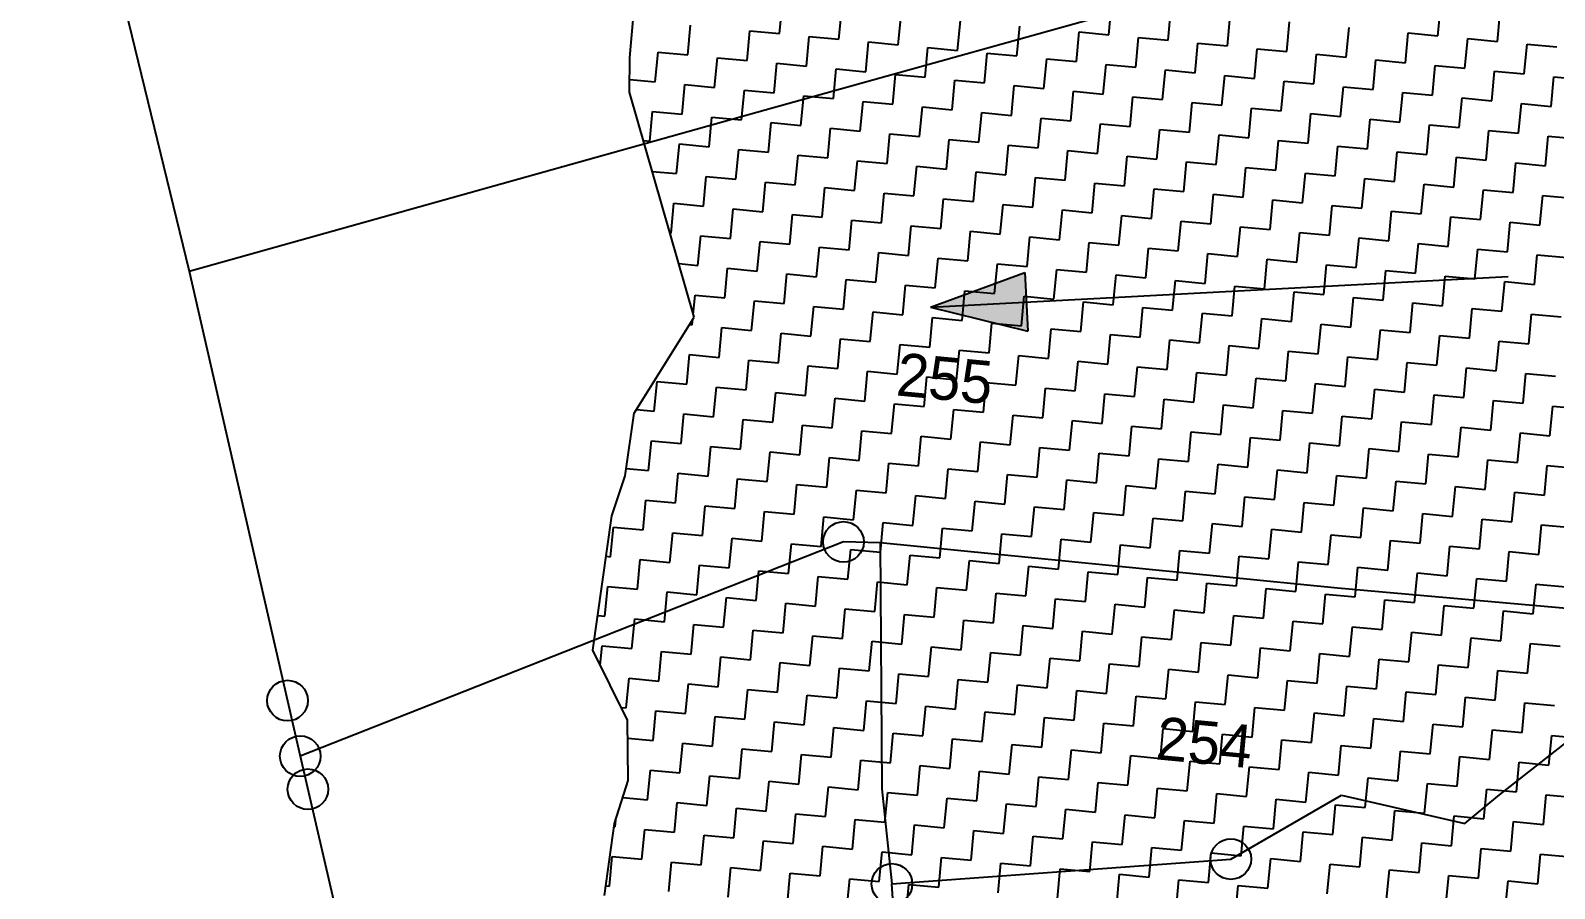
# Model space of a CAD drawing. Header units: metres. Extents: x 279090 to 282389, y 2073542 to 2078104.
# Drawn here: x 279219 to 279539.4, y 2077123.9 to 2077304.3 of the extents above; entities that cross this region are included whole.
import ezdxf
from ezdxf.enums import TextEntityAlignment as Align

# ---------------------------------------------------------------- set-up
doc = ezdxf.new("R2010")
doc.units = ezdxf.units.M
doc.header["$LTSCALE"] = 0.3
doc.header["$MEASUREMENT"] = 0
for name, color, linetype in [('POLY_HATCH', 12, 'Continuous'), ('POLY_PARCEL', 6, 'Continuous'), ('TEXT_PARCEL', 7, 'Continuous'), ('V_BOUND_LINE', 7, 'Continuous')]:
    doc.layers.add(name, color=color, linetype=linetype)
doc.styles.add('TEXT_MAP', font='', dxfattribs={"height": 1.8})
doc.styles.get('TEXT_MAP').set_extended_font_data('Kruti Dev 050')

msp = doc.modelspace()

# ---------------------------------------------------------------- hatches: boundary and pattern name
h = msp.add_hatch(color=256)
h.paths.add_polyline_path([(279428.35, 2077247.22), (279428.03, 2077253.38), (279408.19, 2077246.15)])
h.paths.add_polyline_path([(279408.19, 2077246.15), (279428.68, 2077241.05), (279428.35, 2077247.22)])

# ---------------------------------------------------------------- linework, layer by layer
for points in [[(279408.19, 2077246.15), (279428.03, 2077253.38)], [(279408.19, 2077246.15), (279529.65, 2077252.56)], [(279428.03, 2077253.38), (279428.68, 2077241.05)], [(279408.19, 2077246.15), (279428.68, 2077241.05)]]:
    msp.add_lwpolyline(points)
for centre in [(279389.9, 2077196.78), (279273.01, 2077163.43), (279275.69, 2077151.76), (279277.3, 2077144.8), (279471.34, 2077130.13), (279400.1, 2077124.9)]:
    msp.add_circle(centre, 4.27)
at = {"layer": 'POLY_HATCH', "linetype": 'Continuous'}
for p, q in [((279376.48, 2077303.62), (279377.06, 2077309.86)), ((279388.95, 2077302.45), (279389.54, 2077308.69)), ((279445.7, 2077303.39), (279446.28, 2077309.63)), ((279458.17, 2077302.22), (279458.76, 2077308.46)), ((279514.91, 2077303.16), (279515.5, 2077309.4)), ((279357.17, 2077299.15), (279357.76, 2077305.39)), ((279401.43, 2077301.27), (279402.02, 2077307.51)), ((279413.91, 2077300.09), (279414.5, 2077306.33)), ((279426.39, 2077298.92), (279426.98, 2077305.16)), ((279470.65, 2077301.04), (279471.24, 2077307.28)), ((279483.13, 2077299.86), (279483.72, 2077306.1)), ((279527.39, 2077301.99), (279527.98, 2077308.23)), ((279369.65, 2077297.97), (279370.24, 2077304.21)), ((279370.24, 2077304.21), (279376.48, 2077303.62)), ((279382.13, 2077296.8), (279382.72, 2077303.03)), ((279382.72, 2077303.03), (279388.95, 2077302.45)), ((279394.61, 2077295.62), (279395.19, 2077301.86)), ((279395.19, 2077301.86), (279401.43, 2077301.27)), ((279438.87, 2077297.74), (279439.46, 2077303.98)), ((279439.46, 2077303.98), (279445.7, 2077303.39)), ((279451.35, 2077296.57), (279451.93, 2077302.81)), ((279451.93, 2077302.81), (279458.17, 2077302.22)), ((279495.61, 2077298.69), (279496.2, 2077304.93)), ((279508.09, 2077297.51), (279508.67, 2077303.75)), ((279508.67, 2077303.75), (279514.91, 2077303.16)), ((279520.57, 2077296.34), (279521.15, 2077302.58)), ((279521.15, 2077302.58), (279527.39, 2077301.99)), ((279350.34, 2077293.5), (279350.93, 2077299.74)), ((279350.93, 2077299.74), (279357.17, 2077299.15)), ((279407.08, 2077294.44), (279407.67, 2077300.68)), ((279407.67, 2077300.68), (279413.91, 2077300.09)), ((279419.56, 2077293.27), (279420.15, 2077299.51)), ((279420.15, 2077299.51), (279426.39, 2077298.92)), ((279463.82, 2077295.39), (279464.41, 2077301.63)), ((279464.41, 2077301.63), (279470.65, 2077301.04)), ((279476.3, 2077294.21), (279476.89, 2077300.45)), ((279476.89, 2077300.45), (279483.13, 2077299.86)), ((279488.78, 2077293.04), (279489.37, 2077299.28)), ((279489.37, 2077299.28), (279495.61, 2077298.69)), ((279533.04, 2077295.16), (279533.63, 2077301.4)), ((279533.63, 2077301.4), (279539.87, 2077300.81)), ((279362.82, 2077292.32), (279363.41, 2077298.56)), ((279363.41, 2077298.56), (279369.65, 2077297.97)), ((279375.3, 2077291.14), (279375.89, 2077297.38)), ((279375.89, 2077297.38), (279382.13, 2077296.8)), ((279387.78, 2077289.97), (279388.37, 2077296.21)), ((279388.37, 2077296.21), (279394.61, 2077295.62)), ((279432.04, 2077292.09), (279432.63, 2077298.33)), ((279432.63, 2077298.33), (279438.87, 2077297.74)), ((279444.52, 2077290.91), (279445.11, 2077297.15)), ((279445.11, 2077297.15), (279451.35, 2077296.57)), ((279457, 2077289.74), (279457.59, 2077295.98)), ((279457.59, 2077295.98), (279463.82, 2077295.39)), ((279501.26, 2077291.86), (279501.85, 2077298.1)), ((279501.85, 2077298.1), (279508.09, 2077297.51)), ((279513.74, 2077290.68), (279514.33, 2077296.92)), ((279514.33, 2077296.92), (279520.57, 2077296.34)), ((279526.22, 2077289.51), (279526.8, 2077295.75)), ((279526.8, 2077295.75), (279533.04, 2077295.16)), ((279344.95, 2077294.01), (279350.34, 2077293.5)), ((279355.99, 2077286.67), (279356.58, 2077292.91)), ((279356.58, 2077292.91), (279362.82, 2077292.32)), ((279400.26, 2077288.79), (279400.84, 2077295.03)), ((279400.84, 2077295.03), (279407.08, 2077294.44)), ((279412.73, 2077287.62), (279413.32, 2077293.86)), ((279413.32, 2077293.86), (279419.56, 2077293.27)), ((279425.21, 2077286.44), (279425.8, 2077292.68)), ((279425.8, 2077292.68), (279432.04, 2077292.09)), ((279469.48, 2077288.56), (279470.06, 2077294.8)), ((279470.06, 2077294.8), (279476.3, 2077294.21)), ((279481.95, 2077287.39), (279482.54, 2077293.63)), ((279482.54, 2077293.63), (279488.78, 2077293.04)), ((279494.43, 2077286.21), (279495.02, 2077292.45)), ((279495.02, 2077292.45), (279501.26, 2077291.86)), ((279538.69, 2077288.33), (279539.28, 2077294.57)), ((279539.28, 2077294.57), (279545.52, 2077293.98)), ((279368.47, 2077285.49), (279369.06, 2077291.73)), ((279369.06, 2077291.73), (279375.3, 2077291.14)), ((279380.95, 2077284.32), (279381.54, 2077290.56)), ((279381.54, 2077290.56), (279387.78, 2077289.97)), ((279393.43, 2077283.14), (279394.02, 2077289.38)), ((279394.02, 2077289.38), (279400.26, 2077288.79)), ((279437.69, 2077285.26), (279438.28, 2077291.5)), ((279438.28, 2077291.5), (279444.52, 2077290.91)), ((279450.17, 2077284.09), (279450.76, 2077290.33)), ((279450.76, 2077290.33), (279457, 2077289.74)), ((279462.65, 2077282.91), (279463.24, 2077289.15)), ((279463.24, 2077289.15), (279469.48, 2077288.56)), ((279506.91, 2077285.03), (279507.5, 2077291.27)), ((279507.5, 2077291.27), (279513.74, 2077290.68)), ((279519.39, 2077283.86), (279519.98, 2077290.1)), ((279519.98, 2077290.1), (279526.22, 2077289.51)), ((279349.17, 2077281.02), (279349.76, 2077287.26)), ((279349.76, 2077287.26), (279355.99, 2077286.67)), ((279361.65, 2077279.84), (279362.23, 2077286.08)), ((279362.23, 2077286.08), (279368.47, 2077285.49)), ((279405.91, 2077281.97), (279406.5, 2077288.2)), ((279406.5, 2077288.2), (279412.73, 2077287.62)), ((279418.39, 2077280.79), (279418.97, 2077287.03)), ((279418.97, 2077287.03), (279425.21, 2077286.44)), ((279430.86, 2077279.61), (279431.45, 2077285.85)), ((279431.45, 2077285.85), (279437.69, 2077285.26)), ((279475.13, 2077281.74), (279475.71, 2077287.97)), ((279475.71, 2077287.97), (279481.95, 2077287.39)), ((279487.6, 2077280.56), (279488.19, 2077286.8)), ((279488.19, 2077286.8), (279494.43, 2077286.21)), ((279531.87, 2077282.68), (279532.46, 2077288.92)), ((279532.46, 2077288.92), (279538.69, 2077288.33)), ((279374.12, 2077278.67), (279374.71, 2077284.91)), ((279374.71, 2077284.91), (279380.95, 2077284.32)), ((279386.6, 2077277.49), (279387.19, 2077283.73)), ((279387.19, 2077283.73), (279393.43, 2077283.14)), ((279443.34, 2077278.44), (279443.93, 2077284.68)), ((279443.93, 2077284.68), (279450.17, 2077284.09)), ((279455.82, 2077277.26), (279456.41, 2077283.5)), ((279456.41, 2077283.5), (279462.65, 2077282.91)), ((279500.08, 2077279.38), (279500.67, 2077285.62)), ((279500.67, 2077285.62), (279506.91, 2077285.03)), ((279512.56, 2077278.21), (279513.15, 2077284.45)), ((279513.15, 2077284.45), (279519.39, 2077283.86)), ((279525.04, 2077277.03), (279525.63, 2077283.27)), ((279525.63, 2077283.27), (279531.87, 2077282.68)), ((279347.84, 2077281.14), (279349.17, 2077281.02)), ((279354.82, 2077274.19), (279355.41, 2077280.43)), ((279355.41, 2077280.43), (279361.65, 2077279.84)), ((279399.08, 2077276.31), (279399.67, 2077282.55)), ((279399.67, 2077282.55), (279405.91, 2077281.97)), ((279411.56, 2077275.14), (279412.15, 2077281.38)), ((279412.15, 2077281.38), (279418.39, 2077280.79)), ((279424.04, 2077273.96), (279424.63, 2077280.2)), ((279424.63, 2077280.2), (279430.86, 2077279.61)), ((279468.3, 2077276.08), (279468.89, 2077282.32)), ((279468.89, 2077282.32), (279475.13, 2077281.74)), ((279480.78, 2077274.91), (279481.37, 2077281.15)), ((279481.37, 2077281.15), (279487.6, 2077280.56)), ((279493.26, 2077273.73), (279493.84, 2077279.97)), ((279493.84, 2077279.97), (279500.08, 2077279.38)), ((279537.52, 2077275.85), (279538.11, 2077282.09)), ((279538.11, 2077282.09), (279544.35, 2077281.51)), ((279367.3, 2077273.02), (279367.88, 2077279.25)), ((279367.88, 2077279.25), (279374.12, 2077278.67)), ((279379.77, 2077271.84), (279380.36, 2077278.08)), ((279380.36, 2077278.08), (279386.6, 2077277.49)), ((279392.25, 2077270.66), (279392.84, 2077276.9)), ((279392.84, 2077276.9), (279399.08, 2077276.31)), ((279436.52, 2077272.79), (279437.1, 2077279.02)), ((279437.1, 2077279.02), (279443.34, 2077278.44)), ((279448.99, 2077271.61), (279449.58, 2077277.85)), ((279449.58, 2077277.85), (279455.82, 2077277.26)), ((279461.47, 2077270.43), (279462.06, 2077276.67)), ((279462.06, 2077276.67), (279468.3, 2077276.08)), ((279505.73, 2077272.56), (279506.32, 2077278.79)), ((279506.32, 2077278.79), (279512.56, 2077278.21)), ((279518.21, 2077271.38), (279518.8, 2077277.62)), ((279518.8, 2077277.62), (279525.04, 2077277.03)), ((279530.69, 2077270.2), (279531.28, 2077276.44)), ((279531.28, 2077276.44), (279537.52, 2077275.85)), ((279349.7, 2077274.67), (279354.82, 2077274.19)), ((279360.47, 2077267.36), (279361.06, 2077273.6)), ((279361.06, 2077273.6), (279367.3, 2077273.02)), ((279404.73, 2077269.49), (279405.32, 2077275.73)), ((279405.32, 2077275.73), (279411.56, 2077275.14)), ((279417.21, 2077268.31), (279417.8, 2077274.55)), ((279417.8, 2077274.55), (279424.04, 2077273.96)), ((279429.69, 2077267.13), (279430.28, 2077273.37)), ((279430.28, 2077273.37), (279436.52, 2077272.79)), ((279473.95, 2077269.26), (279474.54, 2077275.5)), ((279474.54, 2077275.5), (279480.78, 2077274.91)), ((279486.43, 2077268.08), (279487.02, 2077274.32)), ((279487.02, 2077274.32), (279493.26, 2077273.73)), ((279498.91, 2077266.9), (279499.5, 2077273.14)), ((279499.5, 2077273.14), (279505.73, 2077272.56)), ((279372.95, 2077266.19), (279373.54, 2077272.43)), ((279373.54, 2077272.43), (279379.77, 2077271.84)), ((279385.43, 2077265.01), (279386.01, 2077271.25)), ((279386.01, 2077271.25), (279392.25, 2077270.66)), ((279397.9, 2077263.84), (279398.49, 2077270.07)), ((279398.49, 2077270.07), (279404.73, 2077269.49)), ((279442.17, 2077265.96), (279442.75, 2077272.2)), ((279442.75, 2077272.2), (279448.99, 2077271.61)), ((279454.64, 2077264.78), (279455.23, 2077271.02)), ((279455.23, 2077271.02), (279461.47, 2077270.43)), ((279467.12, 2077263.61), (279467.71, 2077269.84)), ((279467.71, 2077269.84), (279473.95, 2077269.26)), ((279511.39, 2077265.73), (279511.97, 2077271.97)), ((279511.97, 2077271.97), (279518.21, 2077271.38)), ((279523.86, 2077264.55), (279524.45, 2077270.79)), ((279524.45, 2077270.79), (279530.69, 2077270.2)), ((279353.64, 2077261.71), (279354.23, 2077267.95)), ((279354.23, 2077267.95), (279360.47, 2077267.36)), ((279366.12, 2077260.54), (279366.71, 2077266.78)), ((279366.71, 2077266.78), (279372.95, 2077266.19)), ((279410.38, 2077262.66), (279410.97, 2077268.9)), ((279410.97, 2077268.9), (279417.21, 2077268.31)), ((279422.86, 2077261.48), (279423.45, 2077267.72)), ((279423.45, 2077267.72), (279429.69, 2077267.13)), ((279479.6, 2077262.43), (279480.19, 2077268.67)), ((279480.19, 2077268.67), (279486.43, 2077268.08)), ((279492.08, 2077261.25), (279492.67, 2077267.49)), ((279492.67, 2077267.49), (279498.91, 2077266.9)), ((279536.34, 2077263.38), (279536.93, 2077269.61)), ((279536.93, 2077269.61), (279543.17, 2077269.03)), ((279378.6, 2077259.36), (279379.19, 2077265.6)), ((279379.19, 2077265.6), (279385.43, 2077265.01)), ((279391.08, 2077258.18), (279391.66, 2077264.42)), ((279391.66, 2077264.42), (279397.9, 2077263.84)), ((279435.34, 2077260.31), (279435.93, 2077266.55)), ((279435.93, 2077266.55), (279442.17, 2077265.96)), ((279447.82, 2077259.13), (279448.41, 2077265.37)), ((279448.41, 2077265.37), (279454.64, 2077264.78)), ((279460.3, 2077257.95), (279460.88, 2077264.19)), ((279460.88, 2077264.19), (279467.12, 2077263.61)), ((279504.56, 2077260.08), (279505.15, 2077266.32)), ((279505.15, 2077266.32), (279511.39, 2077265.73)), ((279517.04, 2077258.9), (279517.62, 2077265.14)), ((279517.62, 2077265.14), (279523.86, 2077264.55)), ((279529.51, 2077257.72), (279530.1, 2077263.96)), ((279530.1, 2077263.96), (279536.34, 2077263.38)), ((279353.4, 2077261.74), (279353.64, 2077261.71)), ((279359.29, 2077254.89), (279359.88, 2077261.13)), ((279359.88, 2077261.13), (279366.12, 2077260.54)), ((279403.56, 2077257.01), (279404.14, 2077263.25)), ((279404.14, 2077263.25), (279410.38, 2077262.66)), ((279416.03, 2077255.83), (279416.62, 2077262.07)), ((279416.62, 2077262.07), (279422.86, 2077261.48)), ((279428.51, 2077254.66), (279429.1, 2077260.9)), ((279429.1, 2077260.9), (279435.34, 2077260.31)), ((279472.77, 2077256.78), (279473.36, 2077263.02)), ((279473.36, 2077263.02), (279479.6, 2077262.43)), ((279485.25, 2077255.6), (279485.84, 2077261.84)), ((279485.84, 2077261.84), (279492.08, 2077261.25)), ((279497.73, 2077254.43), (279498.32, 2077260.67)), ((279498.32, 2077260.67), (279504.56, 2077260.08)), ((279371.77, 2077253.71), (279372.36, 2077259.95)), ((279372.36, 2077259.95), (279378.6, 2077259.36)), ((279384.25, 2077252.53), (279384.84, 2077258.77)), ((279384.84, 2077258.77), (279391.08, 2077258.18)), ((279396.73, 2077251.36), (279397.32, 2077257.6)), ((279397.32, 2077257.6), (279403.56, 2077257.01)), ((279440.99, 2077253.48), (279441.58, 2077259.72)), ((279441.58, 2077259.72), (279447.82, 2077259.13)), ((279453.47, 2077252.3), (279454.06, 2077258.54)), ((279454.06, 2077258.54), (279460.3, 2077257.95)), ((279465.95, 2077251.13), (279466.54, 2077257.37)), ((279466.54, 2077257.37), (279472.77, 2077256.78)), ((279510.21, 2077253.25), (279510.8, 2077259.49)), ((279510.8, 2077259.49), (279517.04, 2077258.9)), ((279522.69, 2077252.07), (279523.28, 2077258.31)), ((279523.28, 2077258.31), (279529.51, 2077257.72)), ((279535.17, 2077250.9), (279535.75, 2077257.14)), ((279535.75, 2077257.14), (279541.99, 2077256.55)), ((279355.26, 2077255.27), (279359.29, 2077254.89)), ((279364.94, 2077248.06), (279365.53, 2077254.3)), ((279365.53, 2077254.3), (279371.77, 2077253.71)), ((279409.21, 2077250.18), (279409.79, 2077256.42)), ((279409.79, 2077256.42), (279416.03, 2077255.83)), ((279421.68, 2077249), (279422.27, 2077255.24)), ((279422.27, 2077255.24), (279428.51, 2077254.66)), ((279434.16, 2077247.83), (279434.75, 2077254.07)), ((279434.75, 2077254.07), (279440.99, 2077253.48)), ((279478.43, 2077249.95), (279479.01, 2077256.19)), ((279479.01, 2077256.19), (279485.25, 2077255.6)), ((279490.9, 2077248.77), (279491.49, 2077255.01)), ((279491.49, 2077255.01), (279497.73, 2077254.43)), ((279503.38, 2077247.6), (279503.97, 2077253.84)), ((279503.97, 2077253.84), (279510.21, 2077253.25)), ((279377.42, 2077246.88), (279378.01, 2077253.12)), ((279378.01, 2077253.12), (279384.25, 2077252.53)), ((279389.9, 2077245.71), (279390.49, 2077251.95)), ((279390.49, 2077251.95), (279396.73, 2077251.36)), ((279402.38, 2077244.53), (279402.97, 2077250.77)), ((279402.97, 2077250.77), (279409.21, 2077250.18)), ((279446.64, 2077246.65), (279447.23, 2077252.89)), ((279447.23, 2077252.89), (279453.47, 2077252.3)), ((279459.12, 2077245.48), (279459.71, 2077251.72)), ((279459.71, 2077251.72), (279465.95, 2077251.13)), ((279515.86, 2077246.42), (279516.45, 2077252.66)), ((279516.45, 2077252.66), (279522.69, 2077252.07)), ((279528.34, 2077245.25), (279528.93, 2077251.49)), ((279528.93, 2077251.49), (279535.17, 2077250.9)), ((279358.32, 2077244.57), (279358.7, 2077248.65)), ((279358.7, 2077248.65), (279364.94, 2077248.06)), ((279370.6, 2077241.23), (279371.18, 2077247.47)), ((279371.18, 2077247.47), (279377.42, 2077246.88)), ((279414.86, 2077243.35), (279415.45, 2077249.59)), ((279415.45, 2077249.59), (279421.68, 2077249)), ((279427.34, 2077242.18), (279427.92, 2077248.42)), ((279427.92, 2077248.42), (279434.16, 2077247.83)), ((279471.6, 2077244.3), (279472.19, 2077250.54)), ((279472.19, 2077250.54), (279478.43, 2077249.95)), ((279484.08, 2077243.12), (279484.66, 2077249.36)), ((279484.66, 2077249.36), (279490.9, 2077248.77)), ((279496.55, 2077241.95), (279497.14, 2077248.19)), ((279497.14, 2077248.19), (279503.38, 2077247.6)), ((279383.07, 2077240.06), (279383.66, 2077246.29)), ((279383.66, 2077246.29), (279389.9, 2077245.71)), ((279395.55, 2077238.88), (279396.14, 2077245.12)), ((279396.14, 2077245.12), (279402.38, 2077244.53)), ((279439.81, 2077241), (279440.4, 2077247.24)), ((279440.4, 2077247.24), (279446.64, 2077246.65)), ((279452.29, 2077239.83), (279452.88, 2077246.06)), ((279452.88, 2077246.06), (279459.12, 2077245.48)), ((279464.77, 2077238.65), (279465.36, 2077244.89)), ((279465.36, 2077244.89), (279471.6, 2077244.3)), ((279509.03, 2077240.77), (279509.62, 2077247.01)), ((279509.62, 2077247.01), (279515.86, 2077246.42)), ((279521.51, 2077239.6), (279522.1, 2077245.83)), ((279522.1, 2077245.83), (279528.34, 2077245.25)), ((279533.99, 2077238.42), (279534.58, 2077244.66)), ((279534.58, 2077244.66), (279540.82, 2077244.07)), ((279357.52, 2077242.46), (279358.12, 2077242.41)), ((279358.12, 2077242.41), (279358.23, 2077243.6)), ((279363.77, 2077235.58), (279364.36, 2077241.82)), ((279364.36, 2077241.82), (279370.6, 2077241.23)), ((279408.03, 2077237.7), (279408.62, 2077243.94)), ((279408.62, 2077243.94), (279414.86, 2077243.35)), ((279420.51, 2077236.53), (279421.1, 2077242.77)), ((279421.1, 2077242.77), (279427.34, 2077242.18)), ((279432.99, 2077235.35), (279433.57, 2077241.59)), ((279433.57, 2077241.59), (279439.81, 2077241)), ((279477.25, 2077237.47), (279477.84, 2077243.71)), ((279477.84, 2077243.71), (279484.08, 2077243.12)), ((279489.73, 2077236.3), (279490.32, 2077242.54)), ((279490.32, 2077242.54), (279496.55, 2077241.95)), ((279502.21, 2077235.12), (279502.79, 2077241.36)), ((279502.79, 2077241.36), (279509.03, 2077240.77)), ((279376.25, 2077234.4), (279376.83, 2077240.64)), ((279376.83, 2077240.64), (279383.07, 2077240.06)), ((279388.72, 2077233.23), (279389.31, 2077239.47)), ((279389.31, 2077239.47), (279395.55, 2077238.88)), ((279401.2, 2077232.05), (279401.79, 2077238.29)), ((279401.79, 2077238.29), (279408.03, 2077237.7)), ((279445.47, 2077234.17), (279446.05, 2077240.41)), ((279446.05, 2077240.41), (279452.29, 2077239.83)), ((279457.94, 2077233), (279458.53, 2077239.24)), ((279458.53, 2077239.24), (279464.77, 2077238.65)), ((279470.42, 2077231.82), (279471.01, 2077238.06)), ((279471.01, 2077238.06), (279477.25, 2077237.47)), ((279514.68, 2077233.94), (279515.27, 2077240.18)), ((279515.27, 2077240.18), (279521.51, 2077239.6)), ((279527.16, 2077232.77), (279527.75, 2077239.01)), ((279527.75, 2077239.01), (279533.99, 2077238.42)), ((279356.94, 2077229.93), (279357.53, 2077236.17)), ((279357.53, 2077236.17), (279363.77, 2077235.58)), ((279369.42, 2077228.75), (279370.01, 2077234.99)), ((279370.01, 2077234.99), (279376.25, 2077234.4)), ((279413.68, 2077230.88), (279414.27, 2077237.11)), ((279414.27, 2077237.11), (279420.51, 2077236.53)), ((279426.16, 2077229.7), (279426.75, 2077235.94)), ((279426.75, 2077235.94), (279432.99, 2077235.35)), ((279438.64, 2077228.52), (279439.23, 2077234.76)), ((279439.23, 2077234.76), (279445.47, 2077234.17)), ((279482.9, 2077230.65), (279483.49, 2077236.88)), ((279483.49, 2077236.88), (279489.73, 2077236.3)), ((279495.38, 2077229.47), (279495.97, 2077235.71)), ((279495.97, 2077235.71), (279502.21, 2077235.12)), ((279381.9, 2077227.58), (279382.49, 2077233.82)), ((279382.49, 2077233.82), (279388.72, 2077233.23)), ((279394.38, 2077226.4), (279394.96, 2077232.64)), ((279394.96, 2077232.64), (279401.2, 2077232.05)), ((279406.85, 2077225.22), (279407.44, 2077231.46)), ((279407.44, 2077231.46), (279413.68, 2077230.88)), ((279451.12, 2077227.35), (279451.7, 2077233.59)), ((279451.7, 2077233.59), (279457.94, 2077233)), ((279463.59, 2077226.17), (279464.18, 2077232.41)), ((279464.18, 2077232.41), (279470.42, 2077231.82)), ((279507.86, 2077228.29), (279508.44, 2077234.53)), ((279508.44, 2077234.53), (279514.68, 2077233.94)), ((279520.34, 2077227.12), (279520.92, 2077233.36)), ((279520.92, 2077233.36), (279527.16, 2077232.77)), ((279532.81, 2077225.94), (279533.4, 2077232.18)), ((279533.4, 2077232.18), (279539.64, 2077231.59)), ((279350.11, 2077224.28), (279350.7, 2077230.52)), ((279350.7, 2077230.52), (279356.94, 2077229.93)), ((279362.59, 2077223.1), (279363.18, 2077229.34)), ((279363.18, 2077229.34), (279369.42, 2077228.75)), ((279375.07, 2077221.93), (279375.66, 2077228.16)), ((279375.66, 2077228.16), (279381.9, 2077227.58)), ((279419.33, 2077224.05), (279419.92, 2077230.29)), ((279419.92, 2077230.29), (279426.16, 2077229.7)), ((279431.81, 2077222.87), (279432.4, 2077229.11)), ((279432.4, 2077229.11), (279438.64, 2077228.52)), ((279476.07, 2077224.99), (279476.66, 2077231.23)), ((279476.66, 2077231.23), (279482.9, 2077230.65)), ((279488.55, 2077223.82), (279489.14, 2077230.06)), ((279489.14, 2077230.06), (279495.38, 2077229.47)), ((279501.03, 2077222.64), (279501.62, 2077228.88)), ((279501.62, 2077228.88), (279507.86, 2077228.29)), ((279387.55, 2077220.75), (279388.14, 2077226.99)), ((279388.14, 2077226.99), (279394.38, 2077226.4)), ((279400.03, 2077219.57), (279400.61, 2077225.81)), ((279400.61, 2077225.81), (279406.85, 2077225.22)), ((279444.29, 2077221.7), (279444.88, 2077227.93)), ((279444.88, 2077227.93), (279451.12, 2077227.35)), ((279456.77, 2077220.52), (279457.36, 2077226.76)), ((279457.36, 2077226.76), (279463.59, 2077226.17)), ((279469.25, 2077219.34), (279469.83, 2077225.58)), ((279469.83, 2077225.58), (279476.07, 2077224.99)), ((279513.51, 2077221.47), (279514.1, 2077227.71)), ((279514.1, 2077227.71), (279520.34, 2077227.12)), ((279525.99, 2077220.29), (279526.57, 2077226.53)), ((279526.57, 2077226.53), (279532.81, 2077225.94)), ((279538.46, 2077219.11), (279539.05, 2077225.35)), ((279539.05, 2077225.35), (279545.29, 2077224.76)), ((279346.4, 2077224.63), (279350.11, 2077224.28)), ((279355.76, 2077217.45), (279356.35, 2077223.69)), ((279356.35, 2077223.69), (279362.59, 2077223.1)), ((279368.24, 2077216.27), (279368.83, 2077222.51)), ((279368.83, 2077222.51), (279375.07, 2077221.93)), ((279412.5, 2077218.4), (279413.09, 2077224.64)), ((279413.09, 2077224.64), (279419.33, 2077224.05)), ((279424.98, 2077217.22), (279425.57, 2077223.46)), ((279425.57, 2077223.46), (279431.81, 2077222.87)), ((279437.46, 2077216.04), (279438.05, 2077222.28)), ((279438.05, 2077222.28), (279444.29, 2077221.7)), ((279481.72, 2077218.17), (279482.31, 2077224.41)), ((279482.31, 2077224.41), (279488.55, 2077223.82)), ((279494.2, 2077216.99), (279494.79, 2077223.23)), ((279494.79, 2077223.23), (279501.03, 2077222.64)), ((279506.68, 2077215.81), (279507.27, 2077222.05)), ((279507.27, 2077222.05), (279513.51, 2077221.47)), ((279380.72, 2077215.1), (279381.31, 2077221.34)), ((279381.31, 2077221.34), (279387.55, 2077220.75)), ((279393.2, 2077213.92), (279393.79, 2077220.16)), ((279393.79, 2077220.16), (279400.03, 2077219.57)), ((279405.68, 2077212.75), (279406.27, 2077218.99)), ((279406.27, 2077218.99), (279412.5, 2077218.4)), ((279449.94, 2077214.87), (279450.53, 2077221.11)), ((279450.53, 2077221.11), (279456.77, 2077220.52)), ((279462.42, 2077213.69), (279463.01, 2077219.93)), ((279463.01, 2077219.93), (279469.25, 2077219.34)), ((279474.9, 2077212.52), (279475.48, 2077218.76)), ((279475.48, 2077218.76), (279481.72, 2077218.17)), ((279519.16, 2077214.64), (279519.75, 2077220.88)), ((279519.75, 2077220.88), (279525.99, 2077220.29)), ((279531.64, 2077213.46), (279532.23, 2077219.7)), ((279532.23, 2077219.7), (279538.46, 2077219.11)), ((279348.94, 2077211.8), (279349.53, 2077218.04)), ((279349.53, 2077218.04), (279355.76, 2077217.45)), ((279361.42, 2077210.62), (279362, 2077216.86)), ((279362, 2077216.86), (279368.24, 2077216.27)), ((279373.89, 2077209.45), (279374.48, 2077215.69)), ((279374.48, 2077215.69), (279380.72, 2077215.1)), ((279418.16, 2077211.57), (279418.74, 2077217.81)), ((279418.74, 2077217.81), (279424.98, 2077217.22)), ((279430.63, 2077210.39), (279431.22, 2077216.63)), ((279431.22, 2077216.63), (279437.46, 2077216.04)), ((279443.11, 2077209.22), (279443.7, 2077215.46)), ((279443.7, 2077215.46), (279449.94, 2077214.87)), ((279487.38, 2077211.34), (279487.96, 2077217.58)), ((279487.96, 2077217.58), (279494.2, 2077216.99)), ((279499.85, 2077210.16), (279500.44, 2077216.4)), ((279500.44, 2077216.4), (279506.68, 2077215.81)), ((279344.23, 2077212.24), (279348.94, 2077211.8)), ((279386.37, 2077208.27), (279386.96, 2077214.51)), ((279386.96, 2077214.51), (279393.2, 2077213.92)), ((279398.85, 2077207.09), (279399.44, 2077213.33)), ((279399.44, 2077213.33), (279405.68, 2077212.75)), ((279411.33, 2077205.92), (279411.92, 2077212.16)), ((279411.92, 2077212.16), (279418.16, 2077211.57)), ((279455.59, 2077208.04), (279456.18, 2077214.28)), ((279456.18, 2077214.28), (279462.42, 2077213.69)), ((279468.07, 2077206.87), (279468.66, 2077213.1)), ((279468.66, 2077213.1), (279474.9, 2077212.52)), ((279512.33, 2077208.99), (279512.92, 2077215.23)), ((279512.92, 2077215.23), (279519.16, 2077214.64)), ((279524.81, 2077207.81), (279525.4, 2077214.05)), ((279525.4, 2077214.05), (279531.64, 2077213.46)), ((279537.29, 2077206.64), (279537.88, 2077212.87)), ((279537.88, 2077212.87), (279544.12, 2077212.29)), ((279354.59, 2077204.97), (279355.18, 2077211.21)), ((279355.18, 2077211.21), (279361.42, 2077210.62)), ((279367.07, 2077203.8), (279367.65, 2077210.04)), ((279367.65, 2077210.04), (279373.89, 2077209.45)), ((279423.81, 2077204.74), (279424.4, 2077210.98)), ((279424.4, 2077210.98), (279430.63, 2077210.39)), ((279436.29, 2077203.57), (279436.87, 2077209.81)), ((279436.87, 2077209.81), (279443.11, 2077209.22)), ((279480.55, 2077205.69), (279481.14, 2077211.93)), ((279481.14, 2077211.93), (279487.38, 2077211.34)), ((279493.03, 2077204.51), (279493.61, 2077210.75)), ((279493.61, 2077210.75), (279499.85, 2077210.16)), ((279505.5, 2077203.34), (279506.09, 2077209.58)), ((279506.09, 2077209.58), (279512.33, 2077208.99)), ((279379.54, 2077202.62), (279380.13, 2077208.86)), ((279380.13, 2077208.86), (279386.37, 2077208.27)), ((279392.02, 2077201.44), (279392.61, 2077207.68)), ((279392.61, 2077207.68), (279398.85, 2077207.09)), ((279404.5, 2077200.27), (279405.09, 2077206.51)), ((279405.09, 2077206.51), (279411.33, 2077205.92)), ((279448.76, 2077202.39), (279449.35, 2077208.63)), ((279449.35, 2077208.63), (279455.59, 2077208.04)), ((279461.24, 2077201.21), (279461.83, 2077207.45)), ((279461.83, 2077207.45), (279468.07, 2077206.87)), ((279473.72, 2077200.04), (279474.31, 2077206.28)), ((279474.31, 2077206.28), (279480.55, 2077205.69)), ((279517.98, 2077202.16), (279518.57, 2077208.4)), ((279518.57, 2077208.4), (279524.81, 2077207.81)), ((279530.46, 2077200.98), (279531.05, 2077207.22)), ((279531.05, 2077207.22), (279537.29, 2077206.64)), ((279347.76, 2077199.32), (279348.35, 2077205.56)), ((279348.35, 2077205.56), (279354.59, 2077204.97)), ((279360.24, 2077198.15), (279360.83, 2077204.38)), ((279360.83, 2077204.38), (279367.07, 2077203.8)), ((279372.72, 2077196.97), (279373.31, 2077203.21)), ((279373.31, 2077203.21), (279379.54, 2077202.62)), ((279416.98, 2077199.09), (279417.57, 2077205.33)), ((279417.57, 2077205.33), (279423.81, 2077204.74)), ((279429.46, 2077197.92), (279430.05, 2077204.15)), ((279430.05, 2077204.15), (279436.29, 2077203.57)), ((279441.94, 2077196.74), (279442.52, 2077202.98)), ((279442.52, 2077202.98), (279448.76, 2077202.39)), ((279486.2, 2077198.86), (279486.79, 2077205.1)), ((279486.79, 2077205.1), (279493.03, 2077204.51)), ((279498.68, 2077197.69), (279499.27, 2077203.92)), ((279499.27, 2077203.92), (279505.5, 2077203.34)), ((279511.16, 2077196.51), (279511.74, 2077202.75)), ((279511.74, 2077202.75), (279517.98, 2077202.16)), ((279340.93, 2077193.67), (279341.52, 2077199.91)), ((279341.52, 2077199.91), (279347.76, 2077199.32)), ((279385.2, 2077195.79), (279385.78, 2077202.03)), ((279385.78, 2077202.03), (279392.02, 2077201.44)), ((279397.67, 2077194.62), (279398.26, 2077200.86)), ((279398.26, 2077200.86), (279404.5, 2077200.27)), ((279410.15, 2077193.44), (279410.74, 2077199.68)), ((279410.74, 2077199.68), (279416.98, 2077199.09)), ((279454.41, 2077195.56), (279455, 2077201.8)), ((279455, 2077201.8), (279461.24, 2077201.21)), ((279466.89, 2077194.39), (279467.48, 2077200.63)), ((279467.48, 2077200.63), (279473.72, 2077200.04)), ((279479.37, 2077193.21), (279479.96, 2077199.45)), ((279479.96, 2077199.45), (279486.2, 2077198.86)), ((279523.63, 2077195.33), (279524.22, 2077201.57)), ((279524.22, 2077201.57), (279530.46, 2077200.98)), ((279536.11, 2077194.16), (279536.7, 2077200.4)), ((279536.7, 2077200.4), (279542.94, 2077199.81)), ((279353.41, 2077192.49), (279354, 2077198.73)), ((279354, 2077198.73), (279360.24, 2077198.15)), ((279365.89, 2077191.32), (279366.48, 2077197.56)), ((279366.48, 2077197.56), (279372.72, 2077196.97)), ((279378.37, 2077190.14), (279378.96, 2077196.38)), ((279378.96, 2077196.38), (279385.2, 2077195.79)), ((279422.63, 2077192.26), (279423.22, 2077198.5)), ((279423.22, 2077198.5), (279429.46, 2077197.92)), ((279435.11, 2077191.09), (279435.7, 2077197.33)), ((279435.7, 2077197.33), (279441.94, 2077196.74)), ((279447.59, 2077189.91), (279448.18, 2077196.15)), ((279448.18, 2077196.15), (279454.41, 2077195.56)), ((279491.85, 2077192.03), (279492.44, 2077198.27)), ((279492.44, 2077198.27), (279498.68, 2077197.69)), ((279504.33, 2077190.86), (279504.92, 2077197.1)), ((279504.92, 2077197.1), (279511.16, 2077196.51)), ((279340.01, 2077193.76), (279340.93, 2077193.67)), ((279346.58, 2077186.84), (279347.17, 2077193.08)), ((279347.17, 2077193.08), (279353.41, 2077192.49)), ((279390.85, 2077188.97), (279391.44, 2077195.2)), ((279391.44, 2077195.2), (279397.67, 2077194.62)), ((279403.33, 2077187.79), (279403.91, 2077194.03)), ((279403.91, 2077194.03), (279410.15, 2077193.44)), ((279460.07, 2077188.74), (279460.65, 2077194.97)), ((279460.65, 2077194.97), (279466.89, 2077194.39)), ((279472.54, 2077187.56), (279473.13, 2077193.8)), ((279473.13, 2077193.8), (279479.37, 2077193.21)), ((279516.81, 2077189.68), (279517.39, 2077195.92)), ((279517.39, 2077195.92), (279523.63, 2077195.33)), ((279529.28, 2077188.51), (279529.87, 2077194.74)), ((279529.87, 2077194.74), (279536.11, 2077194.16)), ((279359.06, 2077185.67), (279359.65, 2077191.91)), ((279359.65, 2077191.91), (279365.89, 2077191.32)), ((279371.54, 2077184.49), (279372.13, 2077190.73)), ((279372.13, 2077190.73), (279378.37, 2077190.14)), ((279415.8, 2077186.61), (279416.39, 2077192.85)), ((279416.39, 2077192.85), (279422.63, 2077192.26)), ((279428.28, 2077185.44), (279428.87, 2077191.68)), ((279428.87, 2077191.68), (279435.11, 2077191.09)), ((279440.76, 2077184.26), (279441.35, 2077190.5)), ((279441.35, 2077190.5), (279447.59, 2077189.91)), ((279485.02, 2077186.38), (279485.61, 2077192.62)), ((279485.61, 2077192.62), (279491.85, 2077192.03)), ((279497.5, 2077185.21), (279498.09, 2077191.45)), ((279498.09, 2077191.45), (279504.33, 2077190.86)), ((279509.98, 2077184.03), (279510.57, 2077190.27)), ((279510.57, 2077190.27), (279516.81, 2077189.68)), ((279339.76, 2077181.19), (279340.35, 2077187.43)), ((279340.35, 2077187.43), (279346.58, 2077186.84)), ((279384.02, 2077183.31), (279384.61, 2077189.55)), ((279384.61, 2077189.55), (279390.85, 2077188.97)), ((279396.5, 2077182.14), (279397.09, 2077188.38)), ((279397.09, 2077188.38), (279403.33, 2077187.79)), ((279408.98, 2077180.96), (279409.56, 2077187.2)), ((279409.56, 2077187.2), (279415.8, 2077186.61)), ((279453.24, 2077183.08), (279453.83, 2077189.32)), ((279453.83, 2077189.32), (279460.07, 2077188.74)), ((279465.72, 2077181.91), (279466.31, 2077188.15)), ((279466.31, 2077188.15), (279472.54, 2077187.56)), ((279478.2, 2077180.73), (279478.78, 2077186.97)), ((279478.78, 2077186.97), (279485.02, 2077186.38)), ((279522.46, 2077182.85), (279523.05, 2077189.09)), ((279523.05, 2077189.09), (279529.28, 2077188.51)), ((279534.94, 2077181.68), (279535.52, 2077187.92)), ((279535.52, 2077187.92), (279541.76, 2077187.33)), ((279352.24, 2077180.02), (279352.82, 2077186.26)), ((279352.82, 2077186.26), (279359.06, 2077185.67)), ((279364.71, 2077178.84), (279365.3, 2077185.08)), ((279365.3, 2077185.08), (279371.54, 2077184.49)), ((279377.19, 2077177.66), (279377.78, 2077183.9)), ((279377.78, 2077183.9), (279384.02, 2077183.31)), ((279421.45, 2077179.79), (279422.04, 2077186.03)), ((279422.04, 2077186.03), (279428.28, 2077185.44)), ((279433.93, 2077178.61), (279434.52, 2077184.85)), ((279434.52, 2077184.85), (279440.76, 2077184.26)), ((279446.41, 2077177.43), (279447, 2077183.67)), ((279447, 2077183.67), (279453.24, 2077183.08)), ((279490.67, 2077179.56), (279491.26, 2077185.8)), ((279491.26, 2077185.8), (279497.5, 2077185.21)), ((279503.15, 2077178.38), (279503.74, 2077184.62)), ((279503.74, 2077184.62), (279509.98, 2077184.03)), ((279515.63, 2077177.2), (279516.22, 2077183.44)), ((279516.22, 2077183.44), (279522.46, 2077182.85)), ((279338.25, 2077181.33), (279339.76, 2077181.19)), ((279345.41, 2077174.36), (279346, 2077180.6)), ((279346, 2077180.6), (279352.24, 2077180.02)), ((279389.67, 2077176.49), (279390.26, 2077182.73)), ((279390.26, 2077182.73), (279396.5, 2077182.14)), ((279402.15, 2077175.31), (279402.74, 2077181.55)), ((279402.74, 2077181.55), (279408.98, 2077180.96)), ((279414.63, 2077174.13), (279415.22, 2077180.37)), ((279415.22, 2077180.37), (279421.45, 2077179.79)), ((279458.89, 2077176.26), (279459.48, 2077182.5)), ((279459.48, 2077182.5), (279465.72, 2077181.91)), ((279471.37, 2077175.08), (279471.96, 2077181.32)), ((279471.96, 2077181.32), (279478.2, 2077180.73)), ((279483.85, 2077173.9), (279484.43, 2077180.14)), ((279484.43, 2077180.14), (279490.67, 2077179.56)), ((279528.11, 2077176.03), (279528.7, 2077182.27)), ((279528.7, 2077182.27), (279534.94, 2077181.68)), ((279357.89, 2077173.19), (279358.47, 2077179.43)), ((279358.47, 2077179.43), (279364.71, 2077178.84)), ((279370.37, 2077172.01), (279370.95, 2077178.25)), ((279370.95, 2077178.25), (279377.19, 2077177.66)), ((279382.84, 2077170.84), (279383.43, 2077177.08)), ((279383.43, 2077177.08), (279389.67, 2077176.49)), ((279427.11, 2077172.96), (279427.69, 2077179.2)), ((279427.69, 2077179.2), (279433.93, 2077178.61)), ((279439.58, 2077171.78), (279440.17, 2077178.02)), ((279440.17, 2077178.02), (279446.41, 2077177.43)), ((279496.32, 2077172.73), (279496.91, 2077178.97)), ((279496.91, 2077178.97), (279503.15, 2077178.38)), ((279508.8, 2077171.55), (279509.39, 2077177.79)), ((279509.39, 2077177.79), (279515.63, 2077177.2)), ((279338.78, 2077170.86), (279339.17, 2077174.95)), ((279339.17, 2077174.95), (279345.41, 2077174.36)), ((279351.06, 2077167.54), (279351.65, 2077173.78)), ((279351.65, 2077173.78), (279357.89, 2077173.19)), ((279395.32, 2077169.66), (279395.91, 2077175.9)), ((279395.91, 2077175.9), (279402.15, 2077175.31)), ((279407.8, 2077168.48), (279408.39, 2077174.72)), ((279408.39, 2077174.72), (279414.63, 2077174.13)), ((279452.06, 2077170.61), (279452.65, 2077176.85)), ((279452.65, 2077176.85), (279458.89, 2077176.26)), ((279464.54, 2077169.43), (279465.13, 2077175.67)), ((279465.13, 2077175.67), (279471.37, 2077175.08)), ((279477.02, 2077168.25), (279477.61, 2077174.49)), ((279477.61, 2077174.49), (279483.85, 2077173.9)), ((279521.28, 2077170.38), (279521.87, 2077176.62)), ((279521.87, 2077176.62), (279528.11, 2077176.03)), ((279533.76, 2077169.2), (279534.35, 2077175.44)), ((279534.35, 2077175.44), (279540.59, 2077174.85)), ((279363.54, 2077166.36), (279364.13, 2077172.6)), ((279364.13, 2077172.6), (279370.37, 2077172.01)), ((279376.02, 2077165.19), (279376.6, 2077171.42)), ((279376.6, 2077171.42), (279382.84, 2077170.84)), ((279420.28, 2077167.31), (279420.87, 2077173.55)), ((279420.87, 2077173.55), (279427.11, 2077172.96)), ((279432.76, 2077166.13), (279433.34, 2077172.37)), ((279433.34, 2077172.37), (279439.58, 2077171.78)), ((279445.24, 2077164.96), (279445.82, 2077171.19)), ((279445.82, 2077171.19), (279452.06, 2077170.61)), ((279489.5, 2077167.08), (279490.09, 2077173.32)), ((279490.09, 2077173.32), (279496.32, 2077172.73)), ((279501.98, 2077165.9), (279502.56, 2077172.14)), ((279502.56, 2077172.14), (279508.8, 2077171.55)), ((279514.45, 2077164.73), (279515.04, 2077170.96)), ((279515.04, 2077170.96), (279521.28, 2077170.38)), ((279344.23, 2077161.89), (279344.82, 2077168.13)), ((279344.82, 2077168.13), (279351.06, 2077167.54)), ((279388.49, 2077164.01), (279389.08, 2077170.25)), ((279389.08, 2077170.25), (279395.32, 2077169.66)), ((279400.97, 2077162.83), (279401.56, 2077169.07)), ((279401.56, 2077169.07), (279407.8, 2077168.48)), ((279413.45, 2077161.66), (279414.04, 2077167.9)), ((279414.04, 2077167.9), (279420.28, 2077167.31)), ((279457.71, 2077163.78), (279458.3, 2077170.02)), ((279458.3, 2077170.02), (279464.54, 2077169.43)), ((279470.19, 2077162.6), (279470.78, 2077168.84)), ((279470.78, 2077168.84), (279477.02, 2077168.25)), ((279482.67, 2077161.43), (279483.26, 2077167.67)), ((279483.26, 2077167.67), (279489.5, 2077167.08)), ((279526.93, 2077163.55), (279527.52, 2077169.79)), ((279527.52, 2077169.79), (279533.76, 2077169.2)), ((279356.71, 2077160.71), (279357.3, 2077166.95)), ((279357.3, 2077166.95), (279363.54, 2077166.36)), ((279369.19, 2077159.53), (279369.78, 2077165.77)), ((279369.78, 2077165.77), (279376.02, 2077165.19)), ((279381.67, 2077158.36), (279382.26, 2077164.6)), ((279382.26, 2077164.6), (279388.49, 2077164.01)), ((279425.93, 2077160.48), (279426.52, 2077166.72)), ((279426.52, 2077166.72), (279432.76, 2077166.13)), ((279438.41, 2077159.3), (279439, 2077165.54)), ((279439, 2077165.54), (279445.24, 2077164.96)), ((279450.89, 2077158.13), (279451.47, 2077164.37)), ((279451.47, 2077164.37), (279457.71, 2077163.78)), ((279495.15, 2077160.25), (279495.74, 2077166.49)), ((279495.74, 2077166.49), (279501.98, 2077165.9)), ((279507.63, 2077159.07), (279508.22, 2077165.31)), ((279508.22, 2077165.31), (279514.45, 2077164.73)), ((279520.11, 2077157.9), (279520.69, 2077164.14)), ((279520.69, 2077164.14), (279526.93, 2077163.55)), ((279343.18, 2077161.99), (279344.23, 2077161.89)), ((279349.88, 2077155.06), (279350.47, 2077161.3)), ((279350.47, 2077161.3), (279356.71, 2077160.71)), ((279394.15, 2077157.18), (279394.73, 2077163.42)), ((279394.73, 2077163.42), (279400.97, 2077162.83)), ((279406.62, 2077156.01), (279407.21, 2077162.24)), ((279407.21, 2077162.24), (279413.45, 2077161.66)), ((279419.1, 2077154.83), (279419.69, 2077161.07)), ((279419.69, 2077161.07), (279425.93, 2077160.48)), ((279463.36, 2077156.95), (279463.95, 2077163.19)), ((279463.95, 2077163.19), (279470.19, 2077162.6)), ((279475.84, 2077155.78), (279476.43, 2077162.01)), ((279476.43, 2077162.01), (279482.67, 2077161.43)), ((279532.58, 2077156.72), (279533.17, 2077162.96)), ((279533.17, 2077162.96), (279539.41, 2077162.37)), ((279362.36, 2077153.88), (279362.95, 2077160.12)), ((279362.95, 2077160.12), (279369.19, 2077159.53)), ((279374.84, 2077152.71), (279375.43, 2077158.95)), ((279375.43, 2077158.95), (279381.67, 2077158.36)), ((279387.32, 2077151.53), (279387.91, 2077157.77)), ((279387.91, 2077157.77), (279394.15, 2077157.18)), ((279431.58, 2077153.65), (279432.17, 2077159.89)), ((279432.17, 2077159.89), (279438.41, 2077159.3)), ((279444.06, 2077152.48), (279444.65, 2077158.72)), ((279444.65, 2077158.72), (279450.89, 2077158.13)), ((279488.32, 2077154.6), (279488.91, 2077160.84)), ((279488.91, 2077160.84), (279495.15, 2077160.25)), ((279500.8, 2077153.42), (279501.39, 2077159.66)), ((279501.39, 2077159.66), (279507.63, 2077159.07)), ((279513.28, 2077152.25), (279513.87, 2077158.49)), ((279513.87, 2077158.49), (279520.11, 2077157.9)), ((279344.54, 2077155.56), (279349.88, 2077155.06)), ((279355.53, 2077148.23), (279356.12, 2077154.47)), ((279356.12, 2077154.47), (279362.36, 2077153.88)), ((279399.8, 2077150.35), (279400.38, 2077156.59)), ((279400.38, 2077156.59), (279406.62, 2077156.01)), ((279412.28, 2077149.18), (279412.86, 2077155.42)), ((279412.86, 2077155.42), (279419.1, 2077154.83)), ((279456.54, 2077151.3), (279457.13, 2077157.54)), ((279457.13, 2077157.54), (279463.36, 2077156.95)), ((279469.02, 2077150.12), (279469.6, 2077156.36)), ((279469.6, 2077156.36), (279475.84, 2077155.78)), ((279481.49, 2077148.95), (279482.08, 2077155.19)), ((279482.08, 2077155.19), (279488.32, 2077154.6)), ((279525.76, 2077151.07), (279526.34, 2077157.31)), ((279526.34, 2077157.31), (279532.58, 2077156.72)), ((279538.23, 2077149.89), (279538.82, 2077156.13)), ((279538.82, 2077156.13), (279545.06, 2077155.55)), ((279368.01, 2077147.06), (279368.6, 2077153.29)), ((279368.6, 2077153.29), (279374.84, 2077152.71)), ((279380.49, 2077145.88), (279381.08, 2077152.12)), ((279381.08, 2077152.12), (279387.32, 2077151.53)), ((279424.75, 2077148), (279425.34, 2077154.24)), ((279425.34, 2077154.24), (279431.58, 2077153.65)), ((279437.23, 2077146.83), (279437.82, 2077153.06)), ((279437.82, 2077153.06), (279444.06, 2077152.48)), ((279449.71, 2077145.65), (279450.3, 2077151.89)), ((279450.3, 2077151.89), (279456.54, 2077151.3)), ((279493.97, 2077147.77), (279494.56, 2077154.01)), ((279494.56, 2077154.01), (279500.8, 2077153.42)), ((279506.45, 2077146.6), (279507.04, 2077152.83)), ((279507.04, 2077152.83), (279513.28, 2077152.25)), ((279518.93, 2077145.42), (279519.52, 2077151.66)), ((279519.52, 2077151.66), (279525.76, 2077151.07)), ((279348.71, 2077142.58), (279349.3, 2077148.82)), ((279349.3, 2077148.82), (279355.53, 2077148.23)), ((279392.97, 2077144.7), (279393.56, 2077150.94)), ((279393.56, 2077150.94), (279399.8, 2077150.35)), ((279405.45, 2077143.53), (279406.04, 2077149.77)), ((279406.04, 2077149.77), (279412.28, 2077149.18)), ((279417.93, 2077142.35), (279418.51, 2077148.59)), ((279418.51, 2077148.59), (279424.75, 2077148)), ((279462.19, 2077144.47), (279462.78, 2077150.71)), ((279462.78, 2077150.71), (279469.02, 2077150.12)), ((279474.67, 2077143.3), (279475.25, 2077149.54)), ((279475.25, 2077149.54), (279481.49, 2077148.95)), ((279487.15, 2077142.12), (279487.73, 2077148.36)), ((279487.73, 2077148.36), (279493.97, 2077147.77)), ((279531.41, 2077144.24), (279532, 2077150.48)), ((279532, 2077150.48), (279538.23, 2077149.89)), ((279361.19, 2077141.4), (279361.77, 2077147.64)), ((279361.77, 2077147.64), (279368.01, 2077147.06)), ((279373.66, 2077140.23), (279374.25, 2077146.47)), ((279374.25, 2077146.47), (279380.49, 2077145.88)), ((279386.14, 2077139.05), (279386.73, 2077145.29)), ((279386.73, 2077145.29), (279392.97, 2077144.7)), ((279430.4, 2077141.17), (279430.99, 2077147.41)), ((279430.99, 2077147.41), (279437.23, 2077146.83)), ((279442.88, 2077140), (279443.47, 2077146.24)), ((279443.47, 2077146.24), (279449.71, 2077145.65)), ((279455.36, 2077138.82), (279455.95, 2077145.06)), ((279455.95, 2077145.06), (279462.19, 2077144.47)), ((279499.62, 2077140.94), (279500.21, 2077147.18)), ((279500.21, 2077147.18), (279506.45, 2077146.6)), ((279512.1, 2077139.77), (279512.69, 2077146.01)), ((279512.69, 2077146.01), (279518.93, 2077145.42)), ((279524.58, 2077138.59), (279525.17, 2077144.83)), ((279525.17, 2077144.83), (279531.41, 2077144.24)), ((279343.51, 2077143.07), (279348.71, 2077142.58)), ((279354.36, 2077135.75), (279354.95, 2077141.99)), ((279354.95, 2077141.99), (279361.19, 2077141.4)), ((279398.62, 2077137.88), (279399.21, 2077144.12)), ((279399.21, 2077144.12), (279405.45, 2077143.53)), ((279411.1, 2077136.7), (279411.69, 2077142.94)), ((279411.69, 2077142.94), (279417.93, 2077142.35)), ((279423.58, 2077135.52), (279424.17, 2077141.76)), ((279424.17, 2077141.76), (279430.4, 2077141.17)), ((279467.84, 2077137.65), (279468.43, 2077143.89)), ((279468.43, 2077143.89), (279474.67, 2077143.3)), ((279480.32, 2077136.47), (279480.91, 2077142.71)), ((279480.91, 2077142.71), (279487.15, 2077142.12)), ((279537.06, 2077137.42), (279537.65, 2077143.66)), ((279537.65, 2077143.66), (279543.89, 2077143.07)), ((279366.84, 2077134.58), (279367.42, 2077140.82)), ((279367.42, 2077140.82), (279373.66, 2077140.23)), ((279379.31, 2077133.4), (279379.9, 2077139.64)), ((279379.9, 2077139.64), (279386.14, 2077139.05)), ((279391.79, 2077132.22), (279392.38, 2077138.46)), ((279392.38, 2077138.46), (279398.62, 2077137.88)), ((279436.06, 2077134.35), (279436.64, 2077140.59)), ((279436.64, 2077140.59), (279442.88, 2077140)), ((279448.53, 2077133.17), (279449.12, 2077139.41)), ((279449.12, 2077139.41), (279455.36, 2077138.82)), ((279492.8, 2077135.29), (279493.38, 2077141.53)), ((279493.38, 2077141.53), (279499.62, 2077140.94)), ((279505.27, 2077134.12), (279505.86, 2077140.36)), ((279505.86, 2077140.36), (279512.1, 2077139.77)), ((279517.75, 2077132.94), (279518.34, 2077139.18)), ((279518.34, 2077139.18), (279524.58, 2077138.59)), ((279341.7, 2077136.95), (279341.88, 2077136.93)), ((279341.88, 2077136.93), (279342.01, 2077138.3)), ((279347.53, 2077130.1), (279348.12, 2077136.34)), ((279348.12, 2077136.34), (279354.36, 2077135.75)), ((279404.27, 2077131.05), (279404.86, 2077137.29)), ((279404.86, 2077137.29), (279411.1, 2077136.7)), ((279416.75, 2077129.87), (279417.34, 2077136.11)), ((279417.34, 2077136.11), (279423.58, 2077135.52)), ((279461.01, 2077131.99), (279461.6, 2077138.23)), ((279461.6, 2077138.23), (279467.84, 2077137.65)), ((279473.49, 2077130.82), (279474.08, 2077137.06)), ((279474.08, 2077137.06), (279480.32, 2077136.47)), ((279485.97, 2077129.64), (279486.56, 2077135.88)), ((279486.56, 2077135.88), (279492.8, 2077135.29)), ((279530.23, 2077131.77), (279530.82, 2077138)), ((279530.82, 2077138), (279537.06, 2077137.42)), ((279360.01, 2077128.93), (279360.6, 2077135.17)), ((279360.6, 2077135.17), (279366.84, 2077134.58)), ((279372.49, 2077127.75), (279373.08, 2077133.99)), ((279373.08, 2077133.99), (279379.31, 2077133.4)), ((279384.97, 2077126.57), (279385.55, 2077132.81)), ((279385.55, 2077132.81), (279391.79, 2077132.22)), ((279429.23, 2077128.7), (279429.82, 2077134.94)), ((279429.82, 2077134.94), (279436.06, 2077134.35)), ((279441.71, 2077127.52), (279442.29, 2077133.76)), ((279442.29, 2077133.76), (279448.53, 2077133.17)), ((279454.18, 2077126.34), (279454.77, 2077132.58)), ((279454.77, 2077132.58), (279461.01, 2077131.99)), ((279498.45, 2077128.47), (279499.04, 2077134.71)), ((279499.04, 2077134.71), (279505.27, 2077134.12)), ((279510.93, 2077127.29), (279511.51, 2077133.53)), ((279511.51, 2077133.53), (279517.75, 2077132.94)), ((279523.4, 2077126.11), (279523.99, 2077132.35)), ((279523.99, 2077132.35), (279530.23, 2077131.77)), ((279340.7, 2077124.45), (279341.29, 2077130.69)), ((279341.29, 2077130.69), (279347.53, 2077130.1)), ((279353.18, 2077123.28), (279353.77, 2077129.51)), ((279353.77, 2077129.51), (279360.01, 2077128.93)), ((279397.44, 2077125.4), (279398.03, 2077131.64)), ((279398.03, 2077131.64), (279404.27, 2077131.05)), ((279409.92, 2077124.22), (279410.51, 2077130.46)), ((279410.51, 2077130.46), (279416.75, 2077129.87)), ((279422.4, 2077123.05), (279422.99, 2077129.28)), ((279422.99, 2077129.28), (279429.23, 2077128.7)), ((279466.66, 2077125.17), (279467.25, 2077131.41)), ((279467.25, 2077131.41), (279473.49, 2077130.82)), ((279479.14, 2077123.99), (279479.73, 2077130.23)), ((279479.73, 2077130.23), (279485.97, 2077129.64)), ((279491.62, 2077122.82), (279492.21, 2077129.05)), ((279492.21, 2077129.05), (279498.45, 2077128.47)), ((279535.88, 2077124.94), (279536.47, 2077131.18)), ((279536.47, 2077131.18), (279542.71, 2077130.59)), ((279365.66, 2077122.1), (279366.25, 2077128.34)), ((279366.25, 2077128.34), (279372.49, 2077127.75)), ((279378.14, 2077120.92), (279378.73, 2077127.16)), ((279378.73, 2077127.16), (279384.97, 2077126.57)), ((279390.62, 2077119.75), (279391.21, 2077125.99)), ((279391.21, 2077125.99), (279397.44, 2077125.4)), ((279434.88, 2077121.87), (279435.47, 2077128.11)), ((279435.47, 2077128.11), (279441.71, 2077127.52)), ((279447.36, 2077120.69), (279447.95, 2077126.93)), ((279447.95, 2077126.93), (279454.18, 2077126.34)), ((279459.84, 2077119.52), (279460.42, 2077125.76)), ((279460.42, 2077125.76), (279466.66, 2077125.17)), ((279504.1, 2077121.64), (279504.69, 2077127.88)), ((279504.69, 2077127.88), (279510.93, 2077127.29)), ((279516.58, 2077120.46), (279517.16, 2077126.7)), ((279517.16, 2077126.7), (279523.4, 2077126.11)), ((279339.98, 2077124.52), (279340.7, 2077124.45)), ((279403.1, 2077118.57), (279403.68, 2077124.81)), ((279403.68, 2077124.81), (279409.92, 2077124.22)), ((279472.31, 2077118.34), (279472.9, 2077124.58)), ((279472.9, 2077124.58), (279479.14, 2077123.99)), ((279529.06, 2077119.29), (279529.64, 2077125.53)), ((279529.64, 2077125.53), (279535.88, 2077124.94))]:
    msp.add_line(p, q, dxfattribs=at)
at = {"layer": 'POLY_HATCH'}
for p, q in [((279344.96, 2077298.61), (279345.71, 2077306.54)), ((279344.94, 2077291.28), (279344.96, 2077298.61)), ((279358.48, 2077244.01), (279344.94, 2077291.28)), ((279345.92, 2077223.86), (279358.48, 2077244.01)), ((279344.01, 2077210.71), (279345.92, 2077223.86)), ((279341.22, 2077202.3), (279344.01, 2077210.71)), ((279337.22, 2077174.01), (279341.22, 2077202.3)), ((279344.5, 2077159.33), (279337.22, 2077174.01)), ((279344.64, 2077146.65), (279344.5, 2077159.33)), ((279341.78, 2077137.59), (279344.64, 2077146.65)), ((279339.69, 2077122.45), (279341.78, 2077137.59))]:
    msp.add_line(p, q, dxfattribs=at)
at = {"layer": 'POLY_PARCEL'}
for p, q in [((279375.22, 2077288.11), (279460.71, 2077311.94)), ((279252.31, 2077253.66), (279375.22, 2077288.11)), ((279389.9, 2077196.78), (279307.68, 2077164.37)), ((279397.64, 2077196.59), (279389.9, 2077196.78)), ((279397.64, 2077196.59), (279397.98, 2077144.88)), ((279493.78, 2077187.06), (279397.64, 2077196.59)), ((279574.17, 2077179.93), (279493.78, 2077187.06)), ((279527.5, 2077143.38), (279574.17, 2077179.93)), ((279307.68, 2077164.37), (279275.69, 2077151.76)), ((279397.98, 2077144.88), (279400.1, 2077124.9)), ((279471.34, 2077130.13), (279494.65, 2077143.56)), ((279494.65, 2077143.56), (279520.55, 2077137.63)), ((279520.55, 2077137.63), (279527.5, 2077143.38)), ((279400.1, 2077124.9), (279471.34, 2077130.13)), ((279402.72, 2077084.19), (279400.1, 2077124.9))]:
    msp.add_line(p, q, dxfattribs=at)
at = {"layer": 'V_BOUND_LINE', "ltscale": 10}
for p, q in [((279218.96, 2077391.05), (279252.31, 2077253.66)), ((279252.31, 2077253.66), (279275.69, 2077151.76)), ((279275.69, 2077151.76), (279330.96, 2076912.52))]:
    msp.add_line(p, q, dxfattribs=at)

# ---------------------------------------------------------------- texts
at = {"layer": 'TEXT_PARCEL', "style": 'TEXT_MAP'}
for s, p in [('255', (279411.22, 2077231.15)), ('254', (279465.8, 2077154.66))]:
    msp.add_text(s, height=9.024, rotation=354.6152, dxfattribs=at).set_placement(p, align=Align.MIDDLE)

doc.saveas('drawing.dxf')
